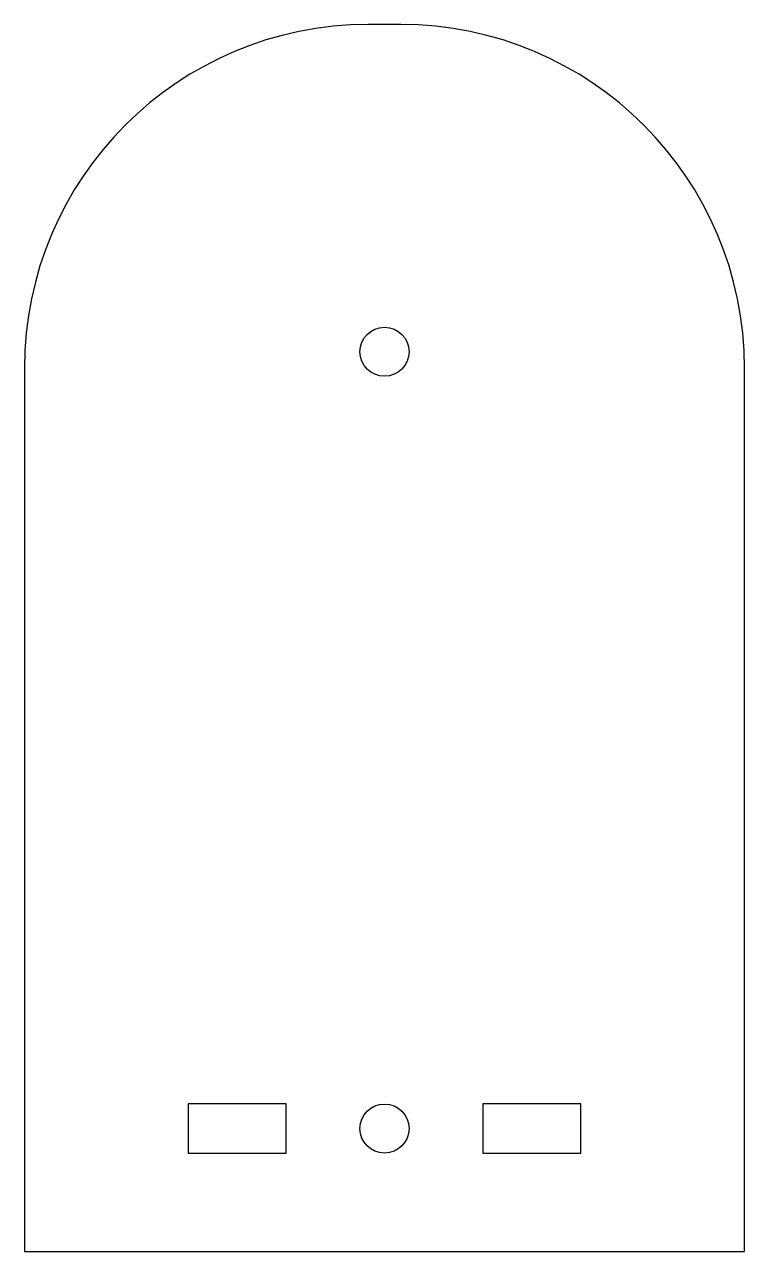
# Model space of a CAD drawing. Header units: millimetres. Extents: x -22 to 22, y -37.5 to 37.5.
import ezdxf

# ---------------------------------------------------------------- set-up
doc = ezdxf.new("R2010")
doc.units = ezdxf.units.MM
doc.layers.add('Shape2DView008', color=7, linetype='CONTINUOUS')

msp = doc.modelspace()

# ---------------------------------------------------------------- linework, layer by layer
at = {"layer": 'Shape2DView008'}
for p, q in [((1, 37.5), (-1, 37.5)), ((-22, 16.5), (-22, -37.5)), ((22, -37.5), (22, 16.5)), ((-12, -28.48), (-12, -31.5)), ((-6, -28.48), (-12, -28.48)), ((-6, -31.5), (-6, -28.48)), ((6, -28.48), (6, -31.5)), ((12, -28.48), (6, -28.48)), ((12, -31.5), (12, -28.48)), ((-12, -31.5), (-6, -31.5)), ((6, -31.5), (12, -31.5)), ((-22, -37.5), (22, -37.5))]:
    msp.add_line(p, q, dxfattribs=at)
for centre in [(0, 17.5), (0, -29.99)]:
    msp.add_circle(centre, 1.5, dxfattribs=at)
for centre, start, end in [((-1, 16.5), 90, 180), ((1, 16.5), 0, 90)]:
    msp.add_arc(centre, 21, start, end, dxfattribs=at)

doc.saveas('drawing.dxf')
